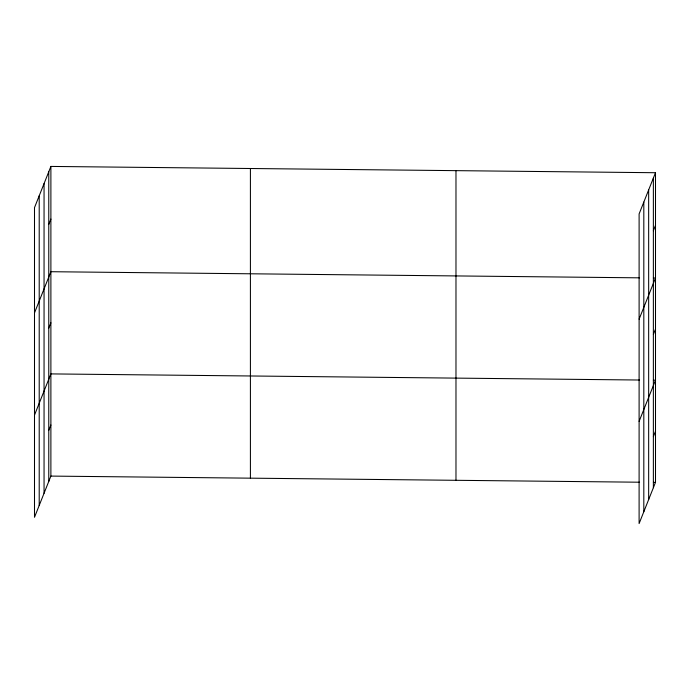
<?xml version="1.0" encoding="UTF-8"?>
<svg xmlns="http://www.w3.org/2000/svg" width="690" height="690" viewBox="0 0 690 690"><rect width="100%" height="100%" fill="white"/><g stroke="black" fill="none" stroke-linecap="round" stroke-linejoin="round"><path stroke-width="1.03" d="M39.209 505.451L39.209 195.796M44.056 493.264L44.056 183.609M48.766 481.439L48.766 171.784M50.896 166.428L34.5 207.621L34.5 517.276L50.888 476.091L50.896 166.428L655.5 172.724L655.5 482.379L639.104 523.572L639.113 213.909L655.5 172.724M250.41 478.161L250.41 168.507M455.978 480.3L455.978 170.646M643.813 511.747L643.813 202.084M648.66 499.56L648.66 189.897M653.37 487.735L653.37 178.072M48.766 224.423L50.896 219.075M34.5 312.906L50.896 271.713L639.578 277.837M48.766 328.155L50.896 322.808M34.5 415.087L50.888 373.902L639.578 380.026M48.766 430.344L50.888 424.997M653.37 230.719L655.5 225.363M639.113 319.194L655.5 278.01L653.378 277.984M653.37 334.452L655.5 329.104M639.104 421.383L655.5 380.19L653.378 380.173M653.37 436.641L655.5 431.285M50.888 476.091L639.578 482.215M653.378 482.362L655.5 482.379"/></g></svg>
